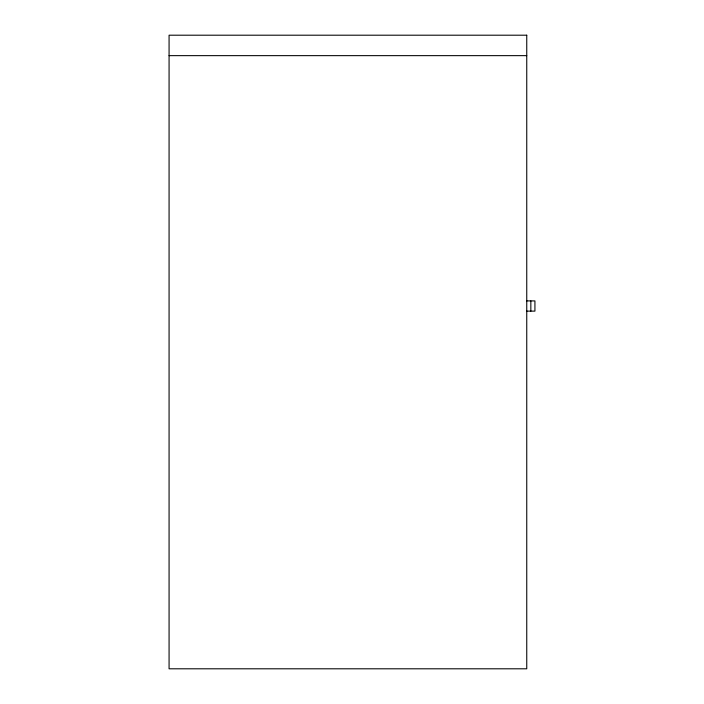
<?xml version="1.0" encoding="UTF-8"?>
<svg xmlns="http://www.w3.org/2000/svg" width="704" height="704" viewBox="0 0 704 704"><rect width="100%" height="100%" fill="white"/><g stroke="black" fill="none" stroke-linecap="round" stroke-linejoin="round"><path stroke-width="1.06" d="M169.074 55.642L526.75 55.642M526.75 300.907L534.926 300.907L534.926 311.124L526.75 311.124M530.842 300.907L530.842 311.124M526.75 35.2L169.074 35.2L169.074 668.8L526.75 668.8L526.75 35.2"/></g></svg>
